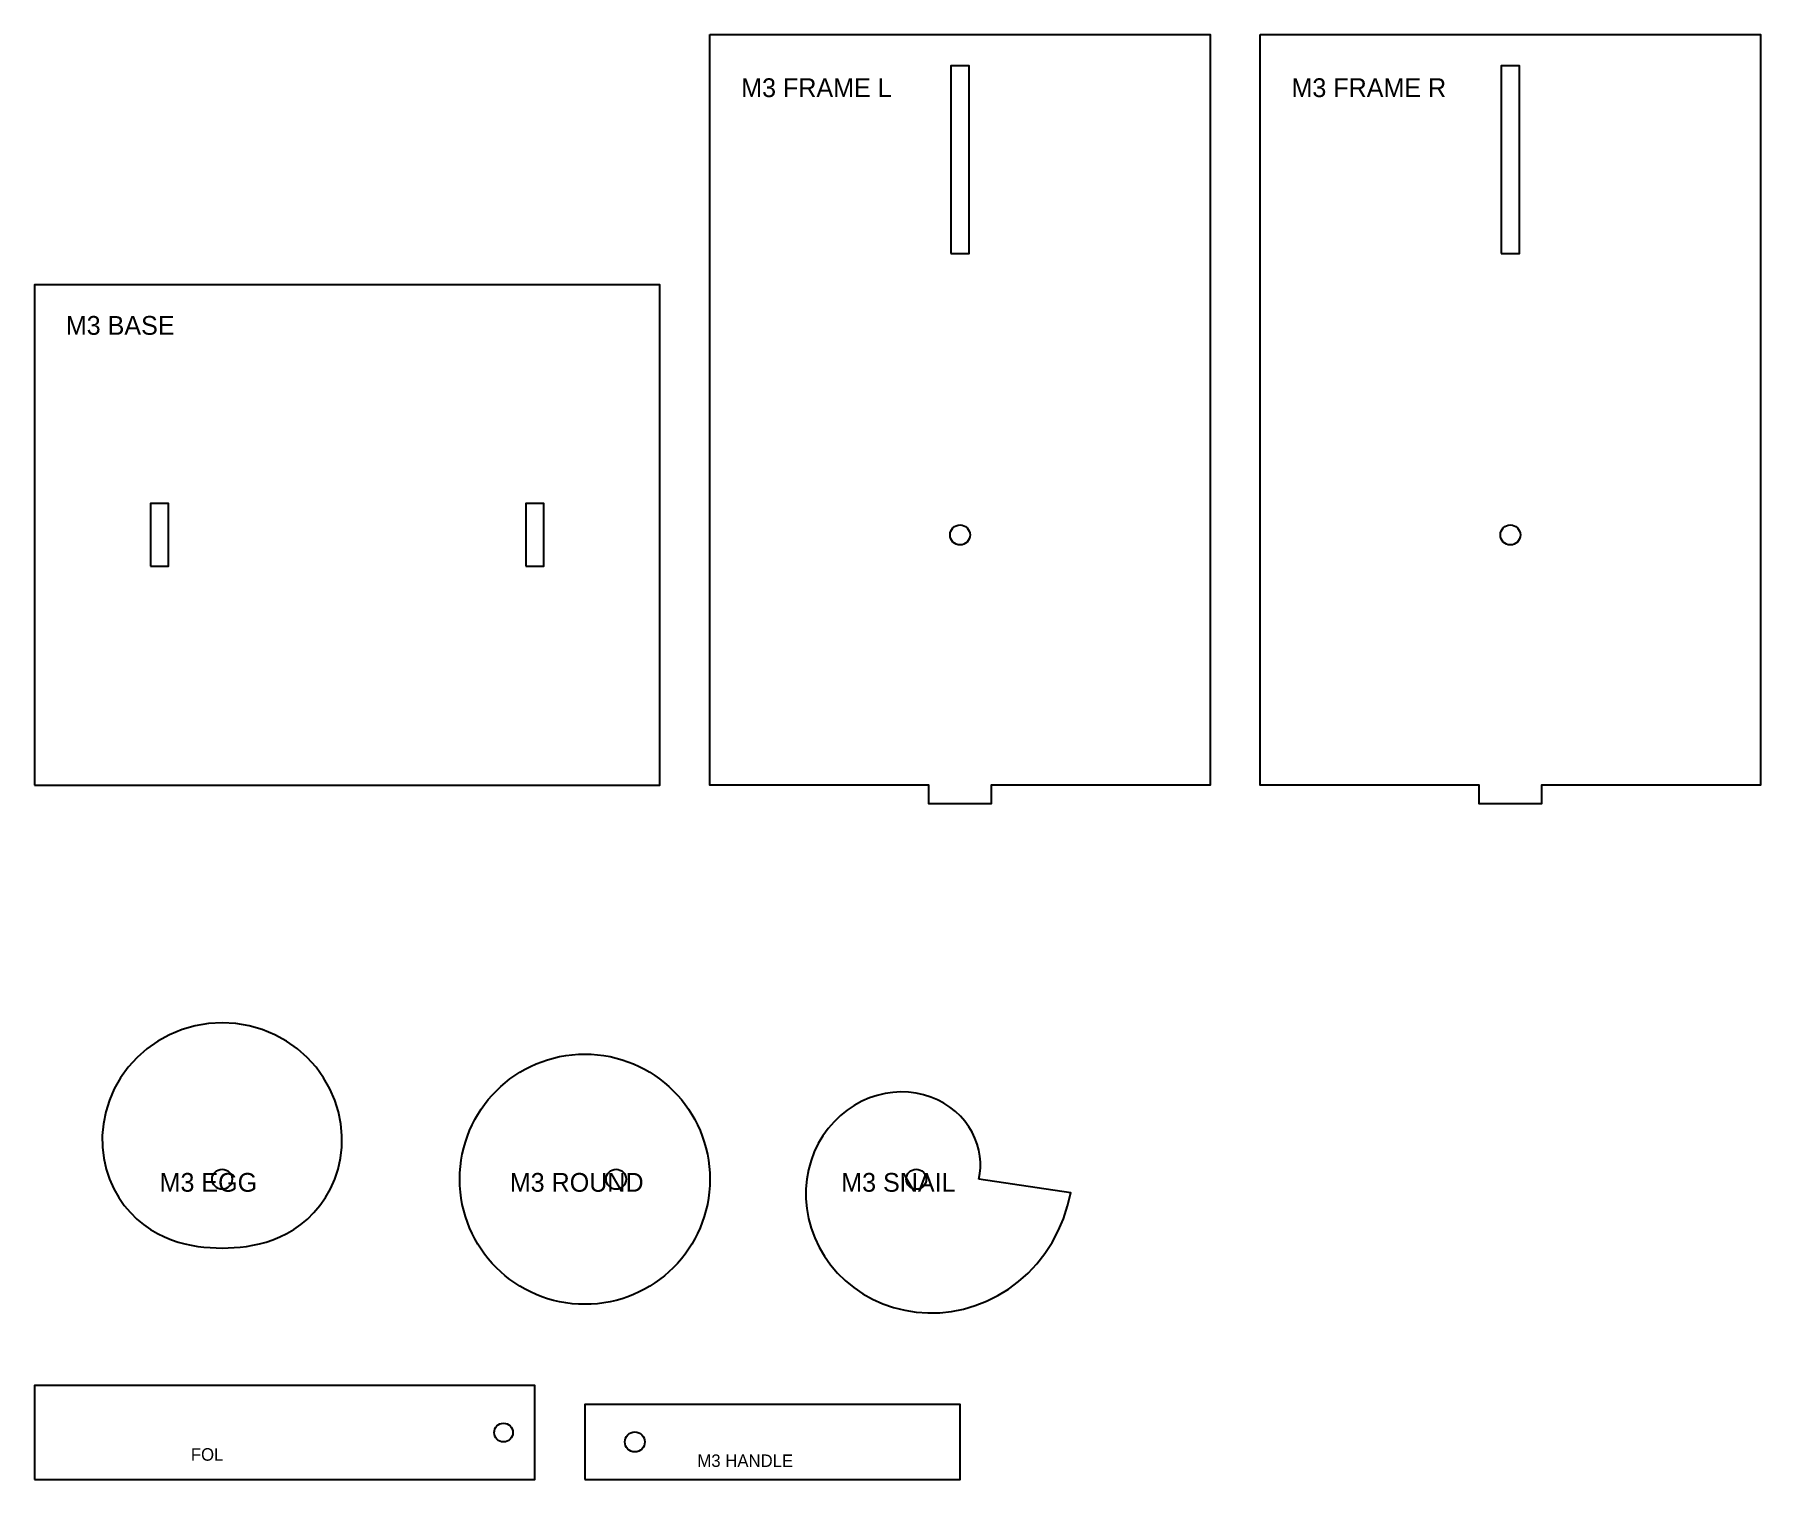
# Model space of a CAD drawing. Header units: metres. Extents: x 0 to 276, y -111 to 120.
import ezdxf

# ---------------------------------------------------------------- set-up
doc = ezdxf.new("R2010")
doc.units = ezdxf.units.M
doc.layers.add('CUTS', color=7, linetype='Continuous')
doc.layers.add('ENGRAVE', color=1, linetype='Continuous')

msp = doc.modelspace()

# ---------------------------------------------------------------- linework, layer by layer
at = {"layer": 'CUTS'}
for points in [[(108, 120), (188, 120), (188, 0), (153, 0), (153, -3), (143, -3), (143, 0), (108, 0)], [(196, 120), (276, 120), (276, 0), (241, 0), (241, -3), (231, -3), (231, 0), (196, 0)], [(146.55, 85), (149.45, 85), (149.45, 115), (146.55, 115)], [(234.55, 85), (237.45, 85), (237.45, 115), (234.55, 115)], [(0, 0), (100, 0), (100, 80), (0, 80)], [(18.55, 35), (21.45, 35), (21.45, 45), (18.55, 45)], [(78.55, 35), (81.45, 35), (81.45, 45), (78.55, 45)], [(48, -63), (48.54, -61.38), (48.92, -59.66), (49.14, -57.87), (49.16, -56.02), (48.99, -54.14), (48.62, -52.25), (48.03, -50.37), (47.24, -48.54), (46.23, -46.77), (45.02, -45.1), (43.61, -43.56), (42.03, -42.16), (40.29, -40.94), (38.41, -39.9), (36.41, -39.08), (34.32, -38.48), (32.18, -38.12), (30, -38), (27.82, -38.12), (25.68, -38.48), (23.59, -39.08), (21.59, -39.9), (19.71, -40.94), (17.97, -42.16), (16.39, -43.56), (14.98, -45.1), (13.77, -46.77), (12.76, -48.54), (11.97, -50.37), (11.38, -52.25), (11.01, -54.14), (10.84, -56.02), (10.86, -57.87), (11.08, -59.66), (11.46, -61.38), (12, -63), (12.68, -64.52), (13.47, -65.91), (14.36, -67.19), (15.34, -68.34), (16.37, -69.36), (17.44, -70.25), (18.54, -71.02), (19.66, -71.68), (20.77, -72.23), (21.88, -72.68), (22.96, -73.05), (24.03, -73.34), (25.07, -73.56), (26.09, -73.73), (27.09, -73.86), (28.07, -73.94), (29.04, -73.98), (30, -74), (30.96, -73.98), (31.93, -73.94), (32.91, -73.86), (33.91, -73.73), (34.93, -73.56), (35.97, -73.34), (37.04, -73.05), (38.12, -72.68), (39.23, -72.23), (40.34, -71.68), (41.46, -71.02), (42.56, -70.25), (43.63, -69.36), (44.66, -68.34), (45.64, -67.19), (46.53, -65.91), (47.32, -64.52)], [(151, -63), (151.17, -62.11), (151.26, -61.19), (151.26, -60.25), (151.18, -59.29), (151.01, -58.33), (150.74, -57.38), (150.39, -56.43), (149.94, -55.5), (149.4, -54.6), (148.77, -53.74), (148.05, -52.93), (147.25, -52.17), (146.37, -51.48), (145.42, -50.86), (144.4, -50.32), (143.32, -49.87), (142.18, -49.51), (141, -49.25), (139.78, -49.09), (138.54, -49.05), (137.28, -49.11), (136.01, -49.3), (134.75, -49.59), (133.5, -50.01), (132.28, -50.54), (131.09, -51.19), (129.95, -51.95), (128.87, -52.82), (127.86, -53.8), (126.93, -54.88), (126.08, -56.04), (125.34, -57.3), (124.7, -58.63), (124.18, -60.03), (123.77, -61.49), (123.5, -63), (123.36, -64.54), (123.36, -66.11), (123.49, -67.69), (123.77, -69.27), (124.2, -70.84), (124.76, -72.38), (125.47, -73.87), (126.32, -75.32), (127.3, -76.7), (128.41, -78), (129.65, -79.21), (131, -80.32), (132.46, -81.31), (134.02, -82.19), (135.66, -82.92), (137.38, -83.52), (139.17, -83.96), (141, -84.25), (142.87, -84.38), (144.76, -84.34), (146.66, -84.13), (148.55, -83.75), (150.42, -83.2), (152.25, -82.49), (154.02, -81.6), (155.73, -80.56), (157.35, -79.35), (158.87, -78), (160.28, -76.5), (161.57, -74.88), (162.71, -73.13), (163.71, -71.27), (164.54, -69.31), (165.21, -67.27), (165.7, -65.16)], [(0, -111), (80, -111), (80, -96), (0, -96)], [(88, -111), (148, -111), (148, -99), (88, -99)]]:
    msp.add_lwpolyline(points, close=True, dxfattribs=at)
for centre, radius in [((148, 40), 1.6), ((236, 40), 1.6), ((88, -63), 20), ((30, -63), 1.6), ((93, -63), 1.6), ((141, -63), 1.6), ((75, -103.5), 1.5), ((96, -105), 1.6)]:
    msp.add_circle(centre, radius, dxfattribs=at)

# ---------------------------------------------------------------- texts
at = {"layer": 'ENGRAVE'}
for s, height, p in [('M3 FRAME L', 3, (113, 110)), ('M3 FRAME R', 3, (201, 110)), ('M3 BASE', 3, (5, 72)), ('M3 EGG', 3, (20, -65)), ('M3 ROUND', 3, (76, -65)), ('M3 SNAIL', 3, (129, -65)), ('FOL', 2, (25, -108)), ('M3 HANDLE', 2, (106, -109))]:
    msp.add_text(s, height=height, dxfattribs=at).set_placement(p)

doc.saveas('drawing.dxf')
